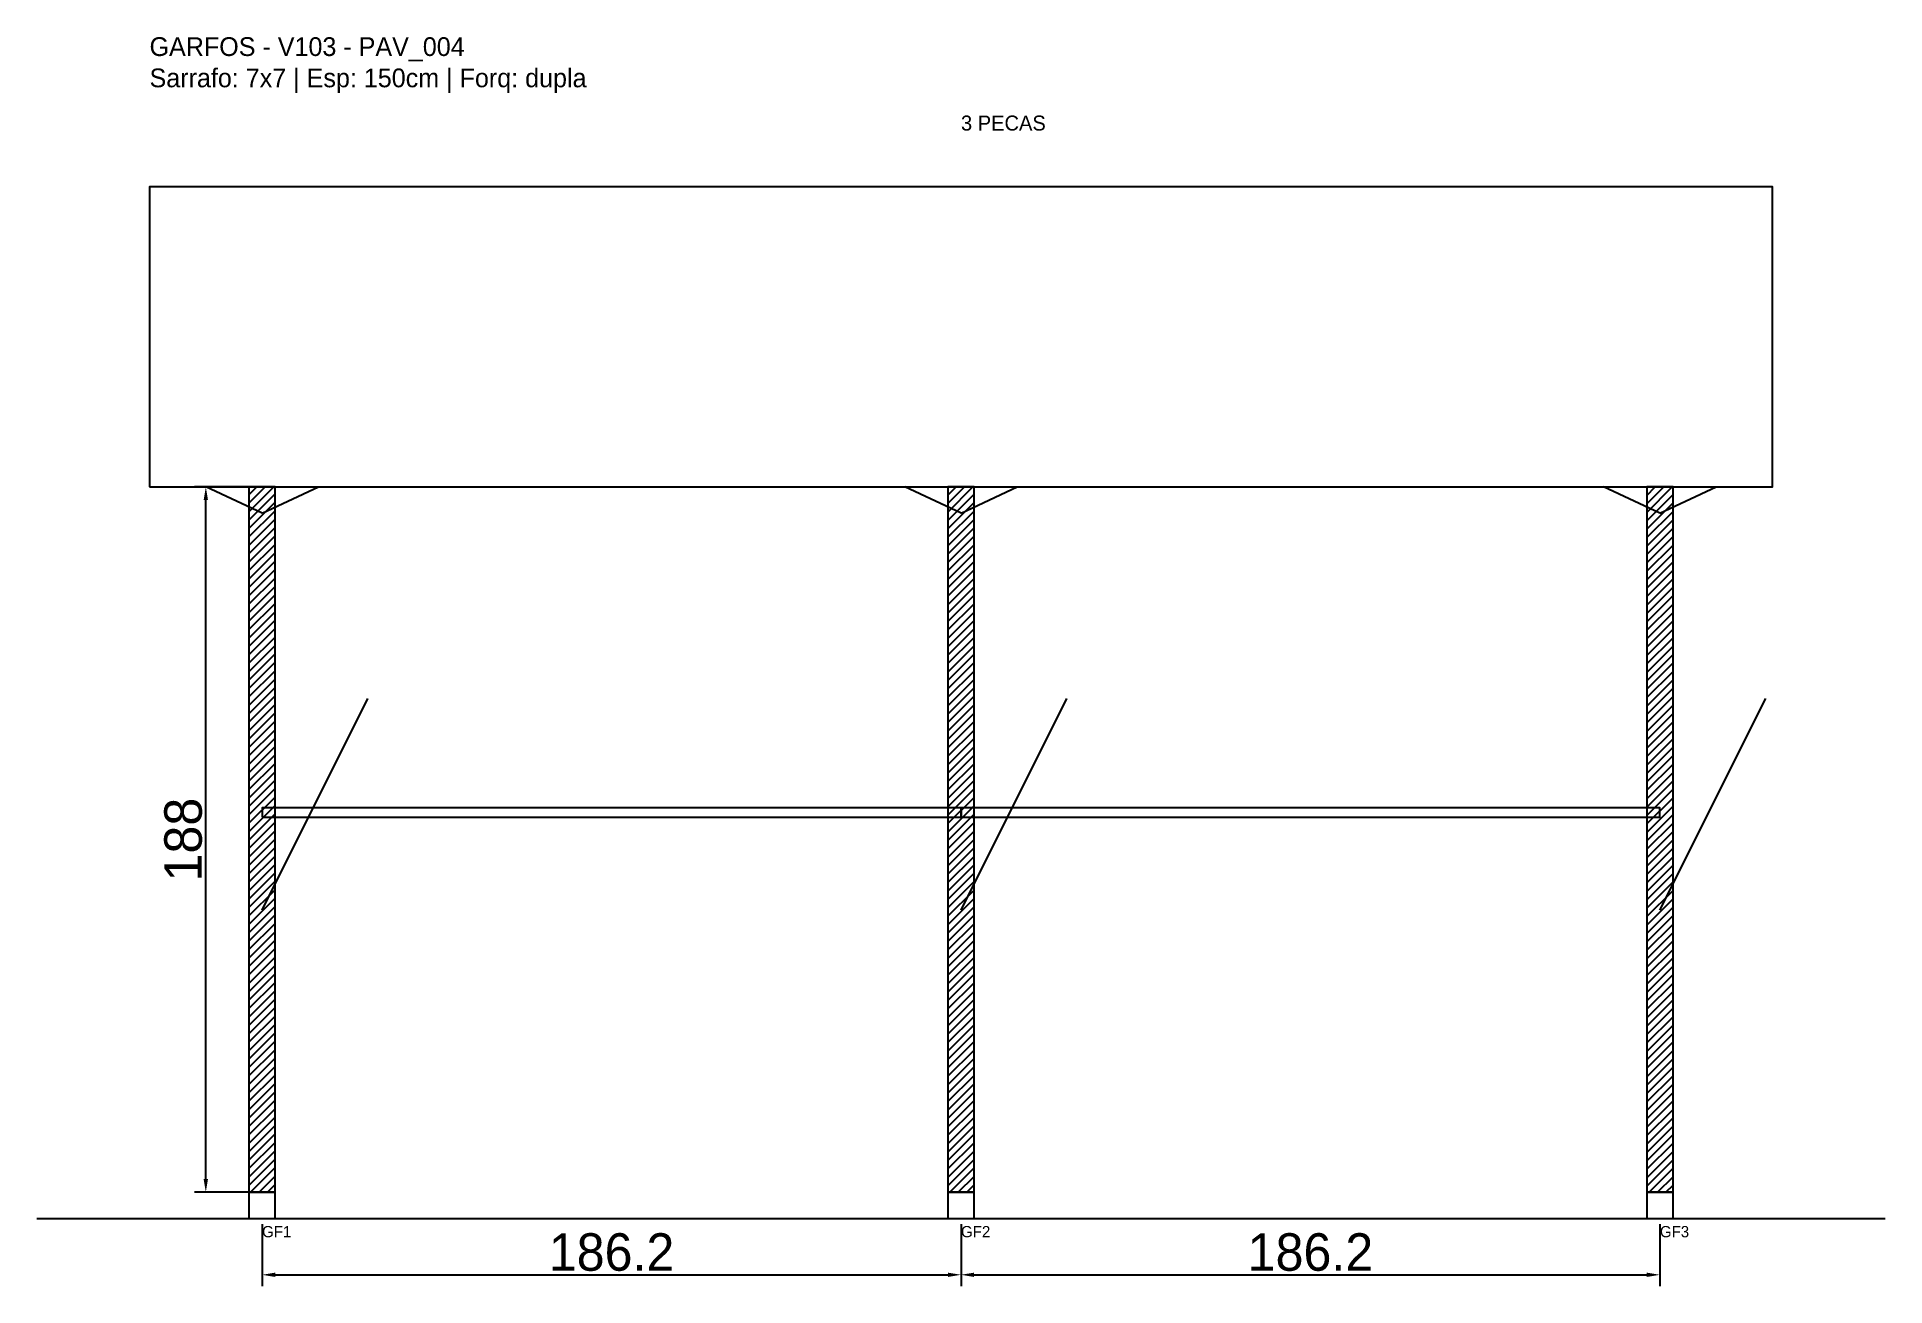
# Model space of a CAD drawing. Header units: metres. Extents: x -30 to 462, y -25 to 308.
import ezdxf

# ---------------------------------------------------------------- set-up
doc = ezdxf.new("R2010")
doc.units = ezdxf.units.M
for name, color, linetype in [('BARRA_ANCORAGEM', 1, 'Continuous'), ('COTA', 241, 'Continuous'), ('GARFOS OK', 3, 'Continuous'), ('NOME DA VIGA', 6, 'Continuous'), ('SARR_7x7', 40, 'Continuous'), ('TIRAS REESCORAMENTO', 252, 'Continuous'), ('VIGAS', 3, 'Continuous')]:
    doc.layers.add(name, color=color, linetype=linetype)
doc.dimstyles.new('EZ DXF', dxfattribs={"dimtxt": 10, "dimasz": 3.5, "dimexe": 3, "dimexo": 1.5, "dimgap": 1, "dimtad": 1, "dimdec": 1, "dimdsep": 46, "dimcen": 2.5, "dimazin": 3, "dimtfac": 1, "dimtmove": 0, "dimatfit": 3})

msp = doc.modelspace()

# ---------------------------------------------------------------- hatches: boundary and pattern name
at = {"layer": 'COTA'}
h = msp.add_hatch(dxfattribs=at)
h.set_pattern_fill('ANSI31', scale=0.5)
h.paths.add_polyline_path([(26.5, 0), (33.5, 0), (33.5, 188), (26.5, 188)])
h = msp.add_hatch(dxfattribs=at)
h.set_pattern_fill('ANSI31', scale=0.5)
h.paths.add_polyline_path([(212.75, 0), (219.75, 0), (219.75, 188), (212.75, 188)])
h = msp.add_hatch(dxfattribs=at)
h.set_pattern_fill('ANSI31', scale=0.5)
h.paths.add_polyline_path([(399, 0), (406, 0), (406, 188), (399, 188)])

# ---------------------------------------------------------------- linework, layer by layer
at = {"layer": 'BARRA_ANCORAGEM'}
for p, q in [((30, 75.2), (58.2, 131.6)), ((216.25, 75.2), (244.45, 131.6)), ((402.5, 75.2), (430.7, 131.6))]:
    msp.add_line(p, q, dxfattribs=at)
at = {"layer": 'GARFOS OK'}
for p, q in [((30, 181), (15, 188)), ((15, 188), (45, 188)), ((30, 181), (45, 188)), ((216.25, 181), (201.25, 188)), ((201.25, 188), (231.25, 188)), ((216.25, 181), (231.25, 188)), ((402.5, 181), (387.5, 188)), ((387.5, 188), (417.5, 188)), ((402.5, 181), (417.5, 188))]:
    msp.add_line(p, q, dxfattribs=at)
at = {"layer": 'GARFOS OK', "linetype": 'CONTINUOUS'}
msp.add_line((-30, -7), (462.5, -7), dxfattribs=at)
at = {"layer": 'GARFOS OK'}
for points in [[(26.5, 0), (33.5, 0), (33.5, 188), (26.5, 188), (26.5, 0)], [(212.75, 0), (219.75, 0), (219.75, 188), (212.75, 188), (212.75, 0)], [(399, 0), (406, 0), (406, 188), (399, 188), (399, 0)]]:
    msp.add_lwpolyline(points, dxfattribs=at)
at = {"layer": 'SARR_7x7'}
for points in [[(26.5, -7), (33.5, -7), (33.5, 0), (26.5, 0), (26.5, -7)], [(212.75, -7), (219.75, -7), (219.75, 0), (212.75, 0), (212.75, -7)], [(399, -7), (406, -7), (406, 0), (399, 0), (399, -7)]]:
    msp.add_lwpolyline(points, dxfattribs=at)
at = {"layer": 'TIRAS REESCORAMENTO'}
for points in [[(30, 100), (216.25, 100), (216.25, 102.5), (30, 102.5), (30, 100)], [(216.25, 100), (402.5, 100), (402.5, 102.5), (216.25, 102.5), (216.25, 100)]]:
    msp.add_lwpolyline(points, dxfattribs=at)
at = {"layer": 'VIGAS'}
msp.add_lwpolyline([(0, 188), (432.5, 188), (432.5, 268), (0, 268), (0, 188)], dxfattribs=at)

# ---------------------------------------------------------------- texts
at = {"layer": 'NOME DA VIGA'}
for s, height, p in [('3 PECAS', 4, (216.25, 283)), ('GF1', 3, (30, -12)), ('GF2', 3, (216.25, -12)), ('GF3', 3, (402.5, -12))]:
    msp.add_text(s, height=height, dxfattribs=at).set_placement(p)
at = {"layer": 'NOME DA VIGA', "insert": (0, 293), "char_height": 5, "attachment_point": 7}
msp.add_mtext('GARFOS - V103 - PAV_004\\PSarrafo: 7x7 | Esp: 150cm | Forq: dupla', dxfattribs=at)

# ---------------------------------------------------------------- dimensions: what is measured, and where the dimension line sits
at = {"layer": 'COTA'}
msp.add_linear_dim(base=(15, 0), p1=(30, 0), p2=(30, 188), angle=90, dimstyle='EZ DXF', dxfattribs=at).render()
for base, p1, p2 in [((30, -22), (30, -7), (216.25, -7)), ((216.25, -22), (216.25, -7), (402.5, -7))]:
    msp.add_linear_dim(base=base, p1=p1, p2=p2, dimstyle='EZ DXF', dxfattribs=at).render()

doc.saveas('drawing.dxf')
